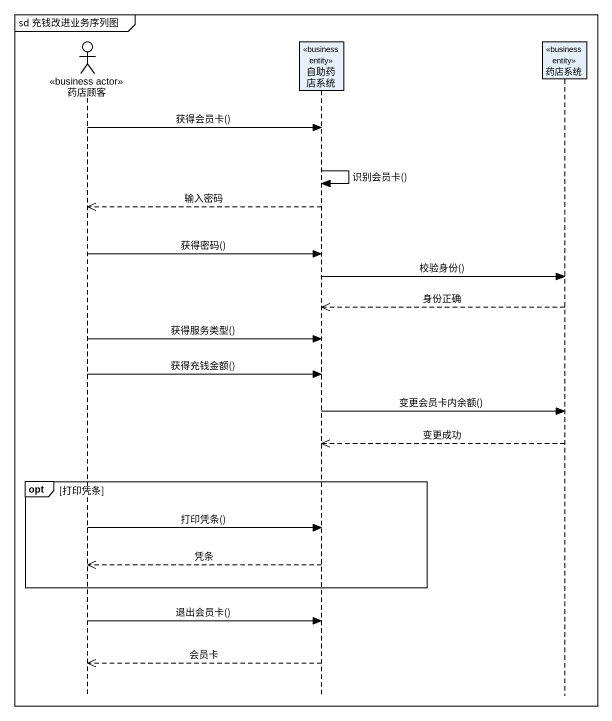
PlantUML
@startuml
mainframe sd 充钱改进业务序列图
hide footbox
actor 药店顾客 <<business actor>>
participant 自助药店系统 <<business entity>>
participant 药店系统 <<business entity>>

药店顾客 -> 自助药店系统 : 获得会员卡()
自助药店系统 -> 自助药店系统 : 识别会员卡()
自助药店系统 -->> 药店顾客 : 输入密码
药店顾客 -> 自助药店系统 : 获得密码()
自助药店系统 -> 药店系统 : 校验身份()
药店系统 -->> 自助药店系统 : 身份正确
药店顾客 -> 自助药店系统 : 获得服务类型()
药店顾客 -> 自助药店系统 : 获得充钱金额()
自助药店系统 -> 药店系统 : 变更会员卡内余额()
药店系统 -->> 自助药店系统 : 变更成功
opt 打印凭条
  药店顾客 -> 自助药店系统 : 打印凭条()
  自助药店系统 -->> 药店顾客 : 凭条
end
药店顾客 -> 自助药店系统 : 退出会员卡()
自助药店系统 -->> 药店顾客 : 会员卡
@enduml
